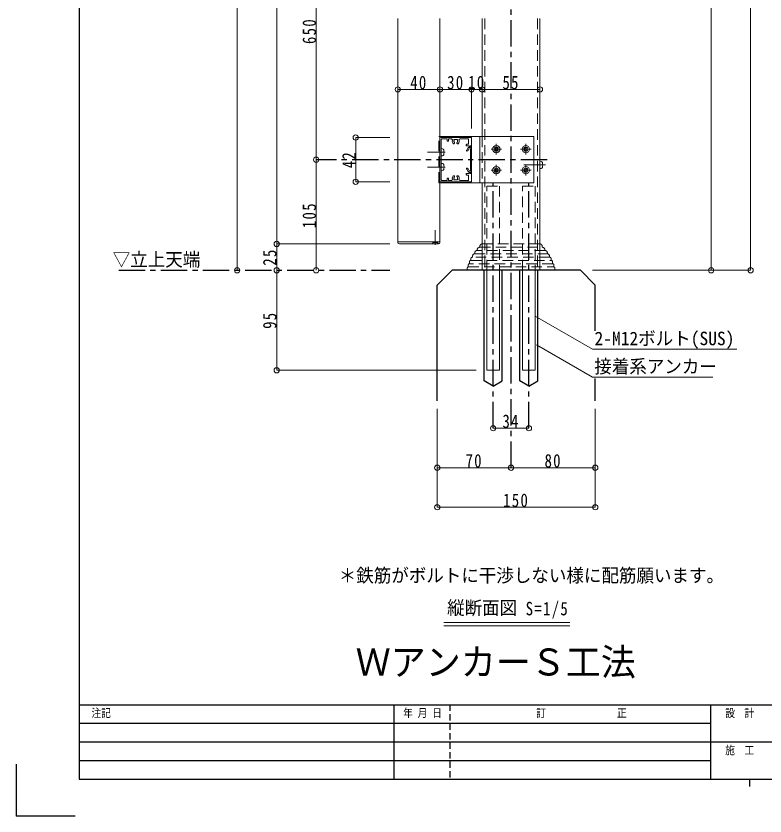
# Model space of a CAD drawing. Units: millimetres at full size, sheet at 1:5; some dimension numbers follow another scale. Extents: x -1050 to 1050, y -742 to 742.
# Drawn here: x -1050 to -339, y -742 to 17 of the extents above; entities that cross this region are included whole.
import ezdxf
from ezdxf.enums import TextEntityAlignment as Align

# ---------------------------------------------------------------- set-up
doc = ezdxf.new("R2010")
doc.units = ezdxf.units.MM
doc.header["$LTSCALE"] = 5
for name, pattern in [('CHAIN1', [8, 5, -1, 1, -1]), ('DASHED1', [1.8, 1.2, -0.6]), ('DASHED2', [3, 2, -1])]:
    doc.linetypes.add(name, pattern=pattern)
for name, color, linetype in [('0-0_通り芯', 7, 'CHAIN1'), ('0-1_躯体', 134, 'Continuous'), ('1-4_印刷位置ライン', 7, 'Continuous'), ('1-5_図枠1_1', 7, 'Continuous')]:
    doc.layers.add(name, color=color, linetype=linetype)
for name, color, linetype, lineweight in [('0-3_寸法', 54, 'Continuous', 20), ('0-4_手摺部材', 92, 'Continuous', 20), ('0-5_手すり子', 12, 'Continuous', 20), ('0-9_文字', 3, 'Continuous', 20), ('0-A_支柱', 6, 'Continuous', 20), ('0-B_足元', 4, 'Continuous', 20)]:
    doc.layers.add(name, color=color, linetype=linetype, lineweight=lineweight)
doc.styles.add('ＭＳ ゴシック', font='')
doc.styles.add('ＭＳ 明朝', font='')
doc.styles.get('ＭＳ ゴシック').set_extended_font_data('MS Gothic')
doc.styles.get('ＭＳ 明朝').set_extended_font_data('MS Mincho')

# ---------------------------------------------------------------- blocks, each defined once
blk = doc.blocks.new('dimension_origin')
at = {"color": 0, "linetype": 'Continuous', "lineweight": -2}
blk.add_circle((0, 0), 1.25, dxfattribs=at)

msp = doc.modelspace()

# ---------------------------------------------------------------- linework, layer by layer
at = {"layer": '0-0_通り芯'}
for p, q in [((-580, -411.793), (-580, 513.553)), ((-545.832, -119.293), (-765, -119.293)), ((-597, -374.293), (-597, -141.121)), ((-563, -374.293), (-563, -141.469)), ((-952.5, -224.293), (-695, -224.293))]:
    msp.add_line(p, q, dxfattribs=at)
at = {"layer": '0-1_躯体'}
for p, q in [((-635.858, -224.293), (-650, -238.435)), ((-514.142, -224.293), (-635.858, -224.293)), ((-605.5, -329.385), (-605.5, -224.293)), ((-571.5, -329.385), (-571.5, -224.293)), ((-554.5, -329.385), (-554.5, -224.293)), ((-514.142, -224.293), (-500, -238.435)), ((-650, -348.435), (-650, -238.435)), ((-500, -281.793), (-500, -238.435)), ((-597, -334.293), (-605.5, -329.385)), ((-563, -334.293), (-571.5, -329.385)), ((-563, -334.293), (-554.5, -329.385)), ((-500, -348.435), (-500, -327.012))]:
    msp.add_line(p, q, dxfattribs=at)
msp.add_lwpolyline([(-597, -334.293), (-588.5, -329.385), (-588.5, -224.293)], dxfattribs=at)
at = {"layer": '0-3_寸法'}
for p, q in [((-840, 595), (-840, -224.293)), ((-802.5, 595), (-802.5, -199.293)), ((-352.5, 495), (-352.5, -224.293)), ((-390, 450), (-390, -224.293)), ((-765, -119.293), (-765, 125.355)), ((-647.5, -52.589), (-687.5, -52.589)), ((-617.5, -52.589), (-647.5, -52.589)), ((-617.5, -52.589), (-617.5, -89.793)), ((-607.5, -52.589), (-617.5, -52.589)), ((-607.5, -52.589), (-552.5, -52.589)), ((-695, -98.293), (-727.5, -98.293)), ((-727.5, -98.293), (-727.5, -140.293)), ((-765, -224.293), (-765, -119.293)), ((-695, -140.293), (-727.5, -140.293)), ((-802.5, -199.293), (-695, -199.293)), ((-802.5, -224.293), (-802.5, -199.293)), ((-802.5, -224.293), (-802.5, -319.293)), ((-352.5, -224.293), (-502.5, -224.293)), ((-802.5, -319.293), (-613, -319.293)), ((-650, -355.935), (-650, -449.293)), ((-500, -355.935), (-500, -449.293)), ((-597, -374.293), (-563, -374.293)), ((-580, -411.793), (-650, -411.793)), ((-500, -411.793), (-580, -411.793)), ((-650, -449.293), (-500, -449.293))]:
    msp.add_line(p, q, dxfattribs=at)
at = {"layer": '0-4_手摺部材', "linetype": 'DASHED2'}
for p, q in [((-648.5, -141.293), (-648.5, -97.293)), ((-648.5, -97.293), (-647.5, -97.293)), ((-647.5, -141.293), (-648.5, -141.293)), ((-654, -198.043), (-655, -199.043)), ((-655, -199.293), (-655, -199.043)), ((-655, -199.043), (-649, -199.043)), ((-649, -199.293), (-655, -199.293)), ((-649, -199.293), (-649, -199.043))]:
    msp.add_line(p, q, dxfattribs=at)
at = {"layer": '0-4_手摺部材'}
for p, q in [((-647.5, -97.293), (-558.5, -97.293)), ((-646.5, -98.293), (-618, -98.293)), ((-609.5, -97.293), (-609.5, -141.293)), ((-558.5, -97.293), (-558.5, -141.293)), ((-647.5, -99.293), (-647.5, -139.293)), ((-646.2, -138.493), (-646.2, -100.093)), ((-645.7, -99.593), (-640.5, -99.593)), ((-640.5, -99.593), (-640.5, -101.293)), ((-639.5, -99.593), (-639.5, -101.293)), ((-639.5, -99.593), (-636.577, -99.593)), ((-634.796, -104.093), (-634.174, -104.093)), ((-633.655, -103.793), (-633.636, -103.761)), ((-631.364, -103.761), (-631.345, -103.793)), ((-630.826, -104.093), (-630.204, -104.093)), ((-628.423, -99.593), (-620.8, -99.593)), ((-622.5, -105.793), (-622.5, -105.193)), ((-622, -104.693), (-620.8, -104.693)), ((-619.9, -106.293), (-622, -106.293)), ((-620.3, -104.193), (-620.3, -100.093)), ((-619.9, -107.793), (-619.9, -106.293)), ((-617.5, -106.293), (-618.7, -106.293)), ((-618.7, -106.293), (-618.7, -107.293)), ((-617.5, -98.793), (-617.5, -106.293)), ((-645.081, -108.891), (-646.2, -108.793)), ((-646.2, -115.793), (-646.2, -108.793)), ((-621.73, -109.877), (-622.197, -110.173)), ((-620.64, -107.799), (-621.73, -109.877)), ((-621.662, -111.018), (-620.799, -110.472)), ((-620.171, -109.272), (-620.799, -110.472)), ((-619.984, -108.062), (-620.328, -107.745)), ((-619.984, -108.062), (-618.6, -107.63)), ((-619.2, -107.793), (-619.9, -107.793)), ((-618.6, -106.605), (-618.6, -107.63)), ((-617.5, -106.405), (-618.4, -106.405)), ((-617.5, -106.405), (-617.5, -132.105)), ((-595.195, -108.747), (-595.766, -108.157)), ((-595.195, -109.838), (-595.766, -110.429)), ((-595.195, -108.747), (-594.997, -109.293)), ((-595.195, -109.838), (-594.997, -109.293)), ((-594.545, -108.097), (-595.136, -107.527)), ((-594.545, -110.488), (-595.136, -111.059)), ((-594.545, -108.097), (-594, -108.296)), ((-594.545, -110.488), (-594, -110.29)), ((-593.455, -108.097), (-594, -108.296)), ((-593.455, -110.488), (-594, -110.29)), ((-593.455, -108.097), (-592.864, -107.527)), ((-593.455, -110.488), (-592.864, -111.059)), ((-592.805, -108.747), (-593.003, -109.293)), ((-592.805, -109.838), (-593.003, -109.293)), ((-592.805, -108.747), (-592.234, -108.157)), ((-592.805, -109.837), (-592.234, -110.429)), ((-567.195, -108.747), (-567.766, -108.157)), ((-567.195, -109.838), (-567.766, -110.429)), ((-567.195, -108.747), (-566.997, -109.293)), ((-567.195, -109.838), (-566.997, -109.293)), ((-566.545, -108.097), (-567.136, -107.527)), ((-566.545, -110.488), (-567.136, -111.059)), ((-566.545, -108.097), (-566, -108.296)), ((-566.545, -110.488), (-566, -110.29)), ((-565.455, -108.097), (-566, -108.296)), ((-565.455, -110.488), (-566, -110.29)), ((-565.455, -108.097), (-564.864, -107.527)), ((-565.455, -110.488), (-564.864, -111.059)), ((-564.805, -108.747), (-565.003, -109.293)), ((-564.805, -109.838), (-565.003, -109.293)), ((-564.805, -108.747), (-564.234, -108.157)), ((-564.805, -109.837), (-564.234, -110.429)), ((-645.081, -115.695), (-646.2, -115.793)), ((-645.081, -122.891), (-646.2, -122.793)), ((-646.2, -122.793), (-646.2, -129.793)), ((-621.73, -128.632), (-622.197, -128.336)), ((-620.64, -130.711), (-621.73, -128.632)), ((-621.662, -127.491), (-620.799, -128.037)), ((-620.171, -129.237), (-620.799, -128.037)), ((-595.195, -128.747), (-595.766, -128.157)), ((-595.195, -128.747), (-594.997, -129.293)), ((-594.545, -128.097), (-595.136, -127.527)), ((-594.545, -128.097), (-594, -128.296)), ((-593.455, -128.097), (-594, -128.296)), ((-593.455, -128.097), (-592.864, -127.527)), ((-592.805, -128.747), (-593.003, -129.293)), ((-592.805, -128.747), (-592.234, -128.157)), ((-567.195, -128.747), (-567.766, -128.157)), ((-567.195, -128.747), (-566.997, -129.293)), ((-566.545, -128.097), (-567.136, -127.527)), ((-566.545, -128.097), (-566, -128.296)), ((-565.455, -128.097), (-566, -128.296)), ((-565.455, -128.097), (-564.864, -127.527)), ((-564.805, -128.747), (-565.003, -129.293)), ((-564.805, -128.747), (-564.234, -128.157)), ((-645.081, -129.695), (-646.2, -129.793)), ((-634.796, -134.493), (-634.174, -134.493)), ((-633.655, -134.793), (-633.636, -134.825)), ((-631.364, -134.825), (-631.345, -134.793)), ((-630.826, -134.493), (-630.204, -134.493)), ((-622.5, -132.793), (-622.5, -133.393)), ((-619.9, -132.293), (-622, -132.293)), ((-622, -133.893), (-620.8, -133.893)), ((-619.984, -130.448), (-620.328, -130.765)), ((-620.3, -134.393), (-620.3, -138.493)), ((-620.171, -129.237), (-618.6, -129.727)), ((-619.984, -130.448), (-618.6, -130.879)), ((-619.9, -130.793), (-619.9, -132.293)), ((-619.2, -130.793), (-619.9, -130.793)), ((-618.7, -132.293), (-618.7, -131.293)), ((-617.5, -132.293), (-618.7, -132.293)), ((-618.6, -130.879), (-618.6, -131.905)), ((-617.5, -132.105), (-618.4, -132.105)), ((-617.5, -139.793), (-617.5, -132.293)), ((-595.195, -129.838), (-595.766, -130.429)), ((-595.195, -129.838), (-594.997, -129.293)), ((-594.545, -130.488), (-595.136, -131.059)), ((-594.545, -130.488), (-594, -130.29)), ((-593.455, -130.488), (-594, -130.29)), ((-593.455, -130.488), (-592.864, -131.059)), ((-592.805, -129.838), (-593.003, -129.293)), ((-592.805, -129.837), (-592.234, -130.429)), ((-567.195, -129.838), (-567.766, -130.429)), ((-567.195, -129.838), (-566.997, -129.293)), ((-566.545, -130.488), (-567.136, -131.059)), ((-566.545, -130.488), (-566, -130.29)), ((-565.455, -130.488), (-566, -130.29)), ((-565.455, -130.488), (-564.864, -131.059)), ((-564.805, -129.838), (-565.003, -129.293)), ((-564.805, -129.837), (-564.234, -130.429)), ((-558.5, -141.293), (-647.5, -141.293)), ((-646.5, -140.293), (-618, -140.293)), ((-645.7, -138.993), (-640.5, -138.993)), ((-640.5, -138.993), (-640.5, -137.293)), ((-639.5, -138.993), (-639.5, -137.293)), ((-639.5, -138.993), (-636.577, -138.993)), ((-628.423, -138.993), (-620.8, -138.993))]:
    msp.add_line(p, q, dxfattribs=at)
at = {"layer": '0-4_手摺部材', "linetype": 'CHAIN1'}
for p, q in [((-594, -104.293), (-594, -114.293)), ((-566, -104.293), (-566, -114.293)), ((-642.5, -112.293), (-659.2, -112.293)), ((-589, -109.293), (-599, -109.293)), ((-561, -109.293), (-571, -109.293)), ((-642.5, -126.293), (-659.2, -126.293)), ((-594, -124.293), (-594, -134.293)), ((-566, -124.293), (-566, -134.293)), ((-589, -129.293), (-599, -129.293)), ((-561, -129.293), (-571, -129.293)), ((-652, -200.228), (-652, -186.238))]:
    msp.add_line(p, q, dxfattribs=at)
at = {"layer": '0-4_手摺部材'}
msp.add_lwpolyline([(-620.171, -109.272), (-618.6, -108.782), (-618.6, -129.745)], dxfattribs=at)
at = {"layer": '0-4_手摺部材', "linetype": 'DASHED2'}
msp.add_lwpolyline([(-649, -199.043), (-650, -198.043), (-654, -198.043)], dxfattribs=at)
at = {"layer": '0-4_手摺部材'}
for centre in [(-594, -109.293), (-566, -109.293), (-594, -129.293), (-566, -129.293)]:
    msp.add_circle(centre, 3.5, dxfattribs=at)
for centre, radius, start, end in [((-646.5, -99.293), 1, 90, 180), ((-618, -98.793), 0.5, 0, 90), ((-645.7, -100.093), 0.5, 90, 180), ((-640, -101.293), 0.5, 180, 270), ((-640, -101.293), 0.5, 270, 360), ((-636.577, -100.593), 1, 343.59931, 90), ((-632.5, -101.793), 3.25, 163.59931, 225.04746), ((-632.5, -101.793), 1.75, 151.42643, 225.2075), ((-633.737, -100.555), 0.5, 36.7868, 233.21322), ((-634.174, -103.493), 0.6, 270, 330), ((-634.156, -103.461), 0.6, 330, 45.2075), ((-632.5, -101.793), 1.75, 61.42643, 118.57359), ((-631.263, -100.555), 0.5, 306.7868, 143.21322), ((-630.844, -103.461), 0.6, 134.79249, 209.99996), ((-630.826, -103.493), 0.6, 209.99996, 270), ((-632.5, -101.793), 1.75, 314.79249, 28.57359), ((-632.5, -101.793), 3.25, 314.95254, 16.40069), ((-628.423, -100.593), 1, 90, 196.40069), ((-622, -105.193), 0.5, 90, 180), ((-622, -105.793), 0.5, 180, 270), ((-620.8, -100.093), 0.5, 0, 90), ((-620.8, -104.193), 0.5, 270, 360), ((-645.194, -110.186), 1.3, 15.88085, 85), ((-652.6, -112.293), 9, 344.11915, 15.88085), ((-621.93, -110.596), 0.5, 122.33645, 212.33645), ((-621.93, -110.596), 0.5, 212.33645, 302.33645), ((-620.463, -107.892), 0.2, 47.39496, 152.22556), ((-619.2, -107.293), 0.5, 270, 360), ((-618.4, -106.605), 0.2, 90, 180), ((-594, -109.293), 2.1, 122.7575, 147.2425), ((-594, -109.293), 2.1, 212.7575, 237.2425), ((-594, -109.293), 2.1, 32.7575, 57.2425), ((-594, -109.293), 2.1, 302.7575, 327.25394), ((-566, -109.293), 2.1, 122.7575, 147.2425), ((-566, -109.293), 2.1, 212.7575, 237.2425), ((-566, -109.293), 2.1, 32.7575, 57.2425), ((-566, -109.293), 2.1, 302.7575, 327.25394), ((-645.194, -114.4), 1.3, 275, 344.11915), ((-645.194, -124.186), 1.3, 15.88085, 85), ((-645.194, -128.4), 1.3, 275, 344.11915), ((-652.6, -126.293), 9, 344.11915, 15.88085), ((-621.93, -127.913), 0.5, 147.66355, 237.66355), ((-621.93, -127.913), 0.5, 57.66355, 147.66355), ((-594, -129.293), 2.1, 122.7575, 147.2425), ((-594, -129.293), 2.1, 32.7575, 57.2425), ((-566, -129.293), 2.1, 122.7575, 147.2425), ((-566, -129.293), 2.1, 32.7575, 57.2425), ((-632.5, -136.793), 3.25, 134.95254, 196.40069), ((-632.5, -136.793), 1.75, 134.7925, 208.57357), ((-634.174, -135.093), 0.6, 30, 90), ((-634.156, -135.125), 0.6, 314.7925, 30), ((-630.844, -135.125), 0.6, 150.00004, 225.20751), ((-630.826, -135.093), 0.6, 90, 150.00004), ((-632.5, -136.793), 1.75, 331.42641, 45.20751), ((-632.5, -136.793), 3.25, 343.59931, 45.04746), ((-622, -132.793), 0.5, 90, 180), ((-622, -133.393), 0.5, 180, 270), ((-620.8, -134.393), 0.5, 0, 90), ((-620.463, -130.617), 0.2, 207.77444, 312.60504), ((-619.2, -131.293), 0.5, 0, 90), ((-618.4, -131.905), 0.2, 180, 270), ((-618.4, -131.905), 0.2, 180, 270), ((-594, -129.293), 2.1, 212.7575, 237.2425), ((-594, -129.293), 2.1, 302.7575, 327.25394), ((-566, -129.293), 2.1, 212.7575, 237.2425), ((-566, -129.293), 2.1, 302.7575, 327.25394), ((-646.5, -139.293), 1, 180, 270), ((-645.7, -138.493), 0.5, 180, 270), ((-640, -137.293), 0.5, 90, 180), ((-640, -137.293), 0.5, 0, 90), ((-636.577, -137.993), 1, 270, 16.40069), ((-633.737, -138.03), 0.5, 126.78678, 323.2132), ((-632.5, -136.793), 1.75, 241.42641, 298.57357), ((-631.263, -138.03), 0.5, 216.78678, 53.2132), ((-628.423, -137.993), 1, 163.59931, 270), ((-620.8, -138.493), 0.5, 270, 360), ((-618, -139.793), 0.5, 270, 360)]:
    msp.add_arc(centre, radius, start, end, dxfattribs=at)
at = {"layer": '0-5_手すり子'}
for p, q in [((-687.5, 14.64), (-687.5, -197.293)), ((-647.5, -197.293), (-647.5, 14.64)), ((-687.5, -197.293), (-647.5, -197.293)), ((-687.5, -197.293), (-687.5, -197.793)), ((-647.5, -197.293), (-647.5, -197.793)), ((-686, -199.293), (-649, -199.293))]:
    msp.add_line(p, q, dxfattribs=at)
for centre, start, end in [((-686, -197.793), 180, 270), ((-649, -197.793), 270, 360)]:
    msp.add_arc(centre, 1.5, start, end, dxfattribs=at)
at = {"layer": '0-9_文字'}
for p, q in [((-524.014, -558.793), (-643.767, -558.793)), ((-524.014, -561.793), (-643.767, -561.793))]:
    msp.add_line(p, q, dxfattribs=at)
for points in [[(-557, -267.827), (-502.5, -299.293), (-365.712, -299.293)], [(-555.77, -295.056), (-502.5, -325.812), (-388.431, -325.812)]]:
    msp.add_lwpolyline(points, dxfattribs=at)
at = {"layer": '0-A_支柱'}
for p, q in [((-607.5, -97.293), (-607.5, 14.64)), ((-552.5, 14.64), (-552.5, -224.293)), ((-607.5, -141.293), (-607.5, -224.293))]:
    msp.add_line(p, q, dxfattribs=at)
at = {"layer": '0-A_支柱', "linetype": 'DASHED2'}
msp.add_line((-607.5, -97.293), (-607.5, -141.293), dxfattribs=at)
at = {"layer": '0-B_足元', "linetype": 'DASHED2'}
for p, q in [((-605, 14.64), (-605, -224.293)), ((-555, 14.64), (-555, -224.293)), ((-591, -144.293), (-591, -224.293)), ((-569, -224.293), (-569, -144.293)), ((-569, -144.293), (-557, -144.293)), ((-557, -144.293), (-557, -224.293)), ((-609.496, -202.418), (-609.497, -202.418)), ((-609.496, -201.293), (-609.496, -202.418)), ((-609.496, -202.418), (-550.496, -202.418)), ((-552.5, -199.293), (-607.5, -199.293)), ((-550.496, -201.293), (-550.496, -202.418)), ((-550.496, -202.418), (-550.496, -202.418)), ((-616.435, -210.616), (-616.435, -211.791)), ((-616.435, -211.791), (-616.431, -211.791)), ((-543.561, -211.794), (-616.435, -211.794)), ((-614.488, -207.832), (-614.488, -208.667)), ((-614.488, -208.667), (-614.484, -208.667)), ((-614.488, -208.667), (-545.507, -208.667)), ((-612.197, -205.542), (-612.198, -205.542)), ((-612.197, -205.117), (-612.197, -205.542)), ((-547.797, -205.544), (-612.197, -205.544)), ((-547.797, -205.119), (-547.797, -205.544)), ((-547.797, -205.544), (-547.796, -205.544)), ((-545.507, -208.669), (-545.511, -208.669)), ((-545.506, -207.834), (-545.507, -208.669)), ((-543.561, -211.794), (-543.565, -211.794)), ((-543.561, -210.619), (-543.561, -211.794)), ((-620.593, -219.171), (-620.594, -221.166)), ((-619.46, -218.041), (-619.463, -218.041)), ((-619.46, -216.296), (-619.46, -218.041)), ((-540.538, -218.045), (-619.46, -218.045)), ((-618.081, -213.441), (-618.081, -214.916)), ((-618.081, -214.916), (-618.079, -214.916)), ((-618.081, -214.916), (-541.916, -214.916)), ((-541.916, -214.92), (-541.918, -214.92)), ((-541.915, -213.445), (-541.916, -214.92)), ((-540.538, -216.3), (-540.538, -218.045)), ((-540.538, -218.045), (-540.535, -218.045)), ((-539.405, -219.175), (-539.405, -221.17)), ((-621.5, -222.076), (-621.5, -224.293)), ((-620.594, -221.166), (-620.589, -221.166)), ((-620.594, -221.166), (-539.405, -221.166)), ((-539.405, -221.17), (-539.409, -221.17)), ((-538.5, -222.08), (-538.5, -224.293))]:
    msp.add_line(p, q, dxfattribs=at)
at = {"layer": '0-B_足元'}
for p, q in [((-551.381, -120.891), (-552.5, -120.793)), ((-552.5, -120.793), (-552.5, -127.793)), ((-551.381, -127.695), (-552.5, -127.793)), ((-603, -319.293), (-603, -224.293)), ((-591, -319.293), (-591, -224.293)), ((-557, -319.293), (-557, -224.293)), ((-591, -319.293), (-603, -319.293))]:
    msp.add_line(p, q, dxfattribs=at)
at = {"layer": '0-B_足元', "linetype": 'CHAIN1'}
msp.add_line((-547.28, -124.293), (-567.895, -124.293), dxfattribs=at)
at = {"layer": '0-B_足元', "linetype": 'DASHED2'}
msp.add_lwpolyline([(-603, -224.293), (-603, -144.293), (-591, -144.293)], dxfattribs=at)
at = {"layer": '0-B_足元'}
msp.add_lwpolyline([(-557, -319.293), (-569, -319.293), (-569, -224.293)], dxfattribs=at)
for centre, radius, start, end in [((-551.494, -122.186), 1.3, 15.88085, 85), ((-551.494, -126.4), 1.3, 275, 344.11915), ((-558.9, -124.293), 9, 344.11915, 15.88085)]:
    msp.add_arc(centre, radius, start, end, dxfattribs=at)
at = {"layer": '0-B_足元', "linetype": 'DASHED2'}
for centre, radius, start, end in [((-609.497, -205.118), 2.7, 89.99055, 179.99054), ((-607.496, -201.293), 2, 90.10884, 179.99054), ((-552.496, -201.293), 2, 359.99023, 90.10881), ((-550.497, -205.118), 2.7, 359.99035, 89.99053), ((-616.431, -213.441), 1.65, 89.99057, 179.99054), ((-614.485, -210.617), 1.95, 89.99053, 179.99054), ((-612.198, -207.832), 2.29, 89.99053, 179.99054), ((-547.796, -207.834), 2.29, 359.99017, 89.99049), ((-545.511, -210.619), 1.95, 359.9904, 89.99056), ((-543.565, -213.444), 1.65, 359.9903, 89.99049), ((-619.463, -219.171), 1.13, 89.99052, 179.99054), ((-618.08, -216.296), 1.38, 89.99055, 179.99054), ((-541.918, -216.3), 1.38, 359.99056, 89.99054), ((-540.535, -219.175), 1.13, 359.99064, 89.99057), ((-620.59, -222.076), 0.91, 89.99055, 179.99053), ((-539.41, -222.08), 0.91, 359.99076, 89.99044)]:
    msp.add_arc(centre, radius, start, end, dxfattribs=at)
at = {"layer": '1-4_印刷位置ライン'}
for p in [(-1050, -693.374), (-993.722, -742.5)]:
    msp.add_line(p, (-1050, -742.5), dxfattribs=at)
at = {"layer": '1-5_図枠1_1'}
for p, q in [((-990, -636.793), (990, -636.793)), ((-691.162, -636.793), (-691.162, -707.5)), ((-390.657, -636.793), (-390.657, -707.5)), ((-990, -654.47), (-390.657, -654.47)), ((-990, -672.146), (-37.121, -672.146)), ((-990, -689.823), (-390.657, -689.823)), ((-353.535, -707.5), (-353.535, -714.571))]:
    msp.add_line(p, q, dxfattribs=at)
at = {"layer": '1-5_図枠1_1', "linetype": 'DASHED1'}
msp.add_line((-638.131, -636.793), (-638.131, -707.5), dxfattribs=at)
msp.add_line((-638.131, -636.793), (-638.131, -707.5), dxfattribs=at)
at = {"layer": '1-5_図枠1_1'}
msp.add_lwpolyline([(-990, 682.5), (-990, -707.5), (990, -707.5)], dxfattribs=at)

# ---------------------------------------------------------------- block references
at = {"layer": '0-3_寸法', "xscale": 2, "yscale": 2}
for p, rotation in [((-687.5, -52.589), 180), ((-647.5, -52.589), 180), ((-607.5, -52.589), 180), ((-607.5, -52.589), 180), ((-727.5, -98.293), 90), ((-765, -119.293), 90), ((-765, -119.293), 270), ((-727.5, -140.293), 270), ((-802.5, -199.293), 270), ((-802.5, -199.293), 270), ((-840, -224.293), 270), ((-802.5, -224.293), 90), ((-802.5, -224.293), 90), ((-765, -224.293), 270), ((-390, -224.293), 270), ((-352.5, -224.293), 270), ((-802.5, -319.293), 270), ((-597, -374.293), 180), ((-650, -411.793), 180), ((-580, -411.793), 180), ((-650, -449.293), 180)]:
    msp.add_blockref('dimension_origin', p, dxfattribs=dict(at, rotation=rotation))
for p in [(-647.5, -52.589), (-617.5, -52.589), (-617.5, -52.589), (-552.5, -52.589), (-563, -374.293), (-580, -411.793), (-500, -411.793), (-500, -449.293)]:
    msp.add_blockref('dimension_origin', p, dxfattribs=at)

# ---------------------------------------------------------------- texts
at = {"layer": '0-3_寸法', "char_height": 12.83, "attachment_point": 7, "rotation": 90, "style": 'ＭＳ ゴシック'}
for s, insert in [('\\T1.18;\\W0.8;650', (-765, -9.469)), ('\\T1.17;\\W0.8;42', (-727.5, -127.418)), ('\\T1.18;\\W0.8;105', (-765, -184.293)), ('\\T1.17;\\W0.8;25', (-802.5, -219.918)), ('\\T1.17;\\W0.8;95', (-802.5, -279.918))]:
    msp.add_mtext(s, dxfattribs=dict(at, insert=insert))
at = {"layer": '0-3_寸法', "char_height": 12.83, "attachment_point": 7, "style": 'ＭＳ ゴシック'}
for s, insert in [('\\T1.17;\\W0.8;40', (-675.625, -52.589)), ('\\T1.17;\\W0.8;30', (-640.625, -52.589)), ('\\T1.17;\\W0.8;10', (-620.625, -52.589)), ('\\T1.17;\\W0.8;55', (-588.125, -52.589)), ('\\T1.17;\\W0.8;34', (-588.125, -374.293)), ('\\T1.17;\\W0.8;70', (-623.125, -411.793)), ('\\T1.17;\\W0.8;80', (-548.125, -411.793)), ('\\T1.18;\\W0.8;150', (-587.5, -449.293))]:
    msp.add_mtext(s, dxfattribs=dict(at, insert=insert))
at = {"layer": '0-9_文字', "style": 'ＭＳ ゴシック', "width": 0.95}
for s, height, p in [('▽立上天端', 12.83, (-958.163, -224.293)), ('2-M12ボルト(SUS)', 12.83, (-500.712, -299.293)), ('接着系アンカー', 12.83, (-500.931, -325.812)), ('＊鉄筋がボルトに干渉しない様に配筋願います。', 12.83, (-743.55, -524.293)), ('縦断面図', 12.83, (-640.701, -555.106)), ('ＷアンカーＳ工法', 25.66, (-727.5, -616.793))]:
    msp.add_text(s, height=height, dxfattribs=at).set_placement(p, align=Align.BOTTOM_LEFT)
at = {"layer": '0-9_文字', "insert": (-566.097, -555.106), "char_height": 12.83, "attachment_point": 7, "style": 'ＭＳ ゴシック'}
msp.add_mtext('\\T1.18;\\W0.8;S=1/5', dxfattribs=at)
at = {"layer": '1-5_図枠1_1', "style": 'ＭＳ 明朝', "width": 0.85}
for s, p in [('注記', (-978.418, -650.934)), ('年 月 日', (-682.419, -650.934)), ('訂               正', (-556.108, -650.934)), ('  設  計', (-385.607, -650.934)), ('  施  工', (-385.607, -686.288))]:
    msp.add_text(s, height=7.776, dxfattribs=at).set_placement(p, align=Align.BOTTOM_LEFT)

doc.saveas('drawing.dxf')
